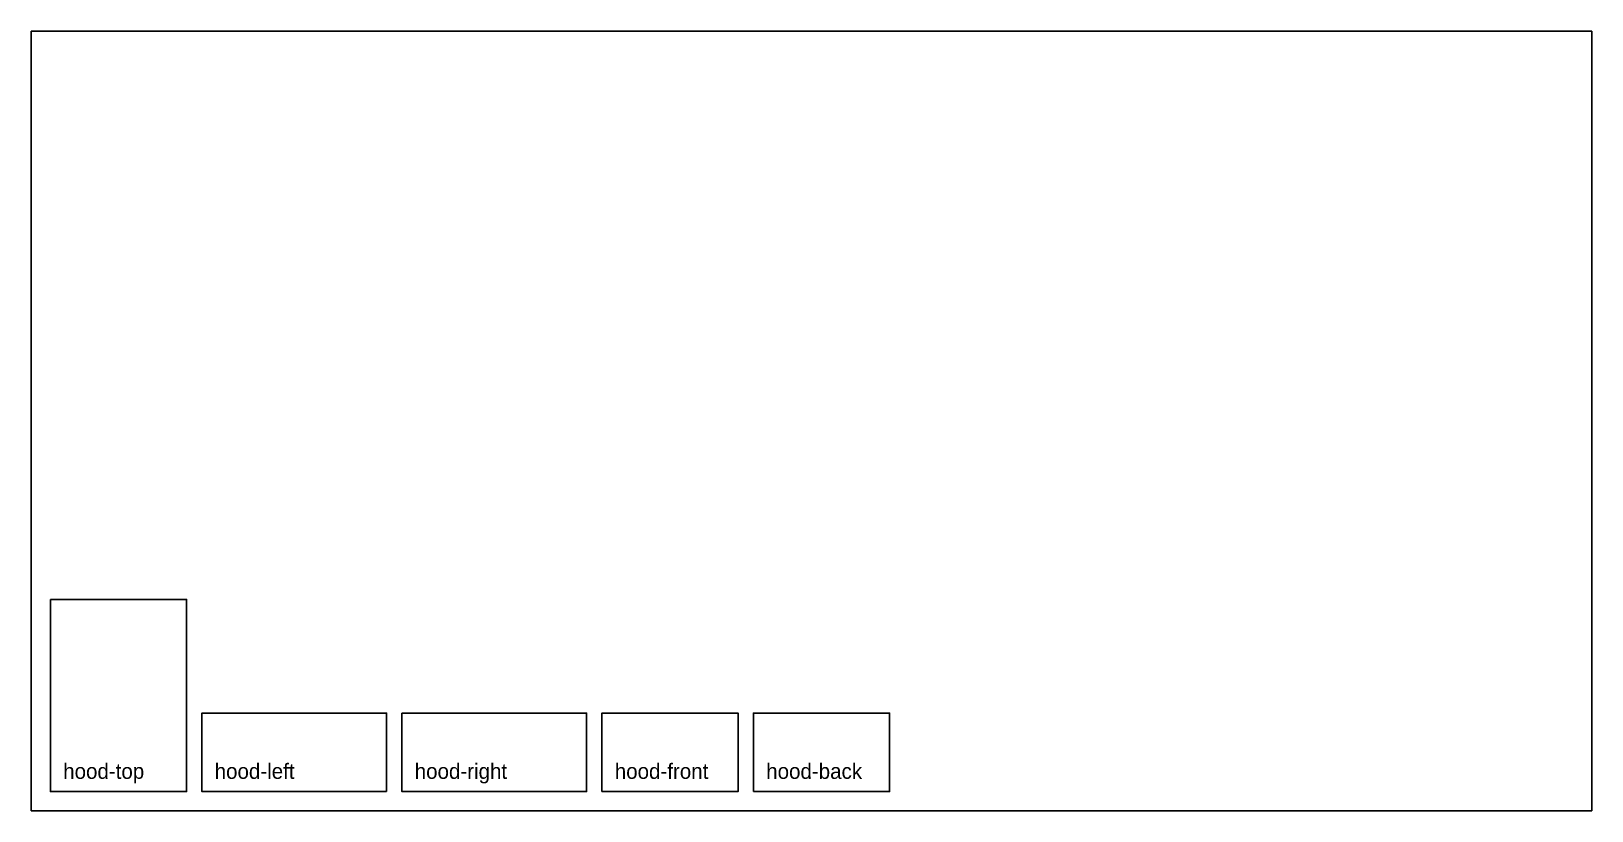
# Model space of a CAD drawing. Header units: millimetres. Extents: x 0 to 1220, y 0 to 610.
import ezdxf

# ---------------------------------------------------------------- set-up
doc = ezdxf.new("R2010")
doc.units = ezdxf.units.MM
doc.layers.add('CUT_OUTSIDE', color=1, linetype='Continuous')

msp = doc.modelspace()

# ---------------------------------------------------------------- linework, layer by layer
at = {"layer": 'CUT_OUTSIDE'}
for points in [[(15, 165.4), (15, 15), (121.4, 15), (121.4, 165.4), (15, 165.4)], [(277.8, 15), (277.8, 76.5), (133.4, 76.5), (133.4, 15), (277.8, 15)], [(289.8, 76.5), (289.8, 15), (434.2, 15), (434.2, 76.5), (289.8, 76.5)], [(446.2, 15), (552.6, 15), (552.6, 76.5), (446.2, 76.5), (446.2, 15)], [(564.6, 15), (671, 15), (671, 76.5), (564.6, 76.5), (564.6, 15)]]:
    msp.add_lwpolyline(points, close=True, dxfattribs=at)
at = {"layer": 'SHEET_EDGE'}
msp.add_lwpolyline([(0, 0), (1220, 0), (1220, 610), (0, 610)], close=True, dxfattribs=at)

# ---------------------------------------------------------------- texts
at = {"layer": 'NOTES'}
for s, p in [('hood-top', (25, 25)), ('hood-left', (143.4, 25)), ('hood-right', (299.8, 25)), ('hood-front', (456.2, 25)), ('hood-back', (574.6, 25))]:
    msp.add_text(s, height=12, dxfattribs=at).set_placement(p)

doc.saveas('drawing.dxf')
